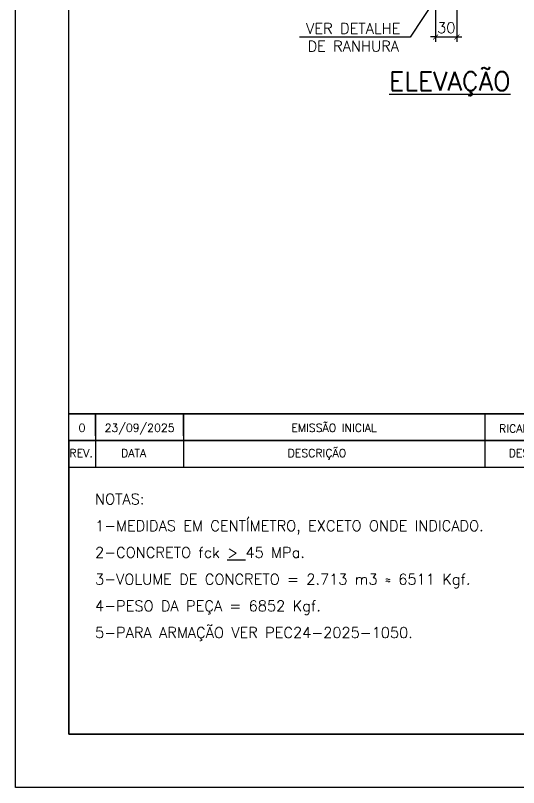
# Model space of a CAD drawing. Header units: centimetres. Extents: x 1658 to 17259, y 8294 to 11444.
# Drawn here: x 1658 to 2366, y 8294 to 9379 of the extents above; entities that cross this region are included whole.
import ezdxf
from ezdxf.enums import TextEntityAlignment as Align

# ---------------------------------------------------------------- set-up
doc = ezdxf.new("R2010")
doc.units = ezdxf.units.CM
doc.header["$LTSCALE"] = 50
doc.header["$MEASUREMENT"] = 0
doc.header["$PDMODE"] = 67
for name, color, linetype in [('COTAS-PRECON', 1, 'Continuous'), ('FORMATO-PRECON', 2, 'Continuous'), ('HACHURAS-PRECON', 1, 'Continuous'), ('LINHA-01-PRECON', 1, 'Continuous')]:
    doc.layers.add(name, color=color, linetype=linetype)
doc.styles.add('PRECON-ROMANS', font='romans.shx')
doc.styles.add('ROMANS', font='ROMANS.SHX', dxfattribs={"oblique": 15, "height": 3})
doc.styles.get("Standard").update_dxf_attribs({"font": 'romans.shx'})
doc.dimstyles.new('ESC75-75', dxfattribs={"dimscale": 0, "dimtxt": 15, "dimasz": 7, "dimexe": 7, "dimexo": 7, "dimgap": 5.5, "dimtad": 1, "dimdec": 1, "dimdsep": 46, "dimtxsty": 'Standard', "dimblk": 'ARCHTICK', "dimcen": 0.1, "dimdle": 7, "dimclrd": 256, "dimclre": 256, "dimclrt": 2, "dimadec": 0, "dimazin": 0, "dimtfac": 1, "dimtdec": 1, "dimtix": 1, "dimtmove": 2, "dimatfit": 3, "dimfxl": 1, "dimarcsym": 0})

# ---------------------------------------------------------------- blocks, each defined once
blk = doc.blocks.new('A$C2E607E54')
at = {"layer": 'FORMATO-PRECON'}
blk.add_lwpolyline([(0, 4200), (2970, 4200), (2970, 0), (0, 0)], close=True, dxfattribs=at)
at = {"layer": 'FORMATO-PRECON', "color": 6}
blk.add_lwpolyline([(100, 3950), (2870, 3950), (2870, 100), (100, 100)], close=True, dxfattribs=at)
blk = doc.blocks.new('A$C6E105C5C')
at = {"layer": 'FORMATO-PRECON', "color": 6}
for q in [(1020, 50), (0, 0)]:
    blk.add_line((0, 50), q, dxfattribs=at)
at = {"layer": 'FORMATO-PRECON', "color": 3}
blk.add_lwpolyline([(0, 50), (1020, 50), (1020, 0), (0, 0)], close=True, dxfattribs=at)
at = {"layer": 'FORMATO-PRECON', "color": 1}
for points in [[(50, 50), (50, 0)], [(215, 50), (215, 0)], [(780, 50), (780, 0)], [(920, 50), (920, 0)]]:
    blk.add_lwpolyline(points, dxfattribs=at)
at = {"layer": 'FORMATO-PRECON', "style": 'ROMANS'}
for s, p in [('REV.', (1.3, 19.2)), ('DATA', (98.1, 19.2)), ('DESCRIÇÃO', (410.2, 19.2)), ('DES.', (824.6, 19.2)), ('VISTO', (940, 19.2))]:
    blk.add_text(s, height=15, dxfattribs=at).set_placement(p)
blk = doc.blocks.new('REV-A3-V')
at = {"layer": 'FORMATO-PRECON', "color": 1}
for p, q in [((780, 50), (780, 9.1)), ((920, 50), (920, 9.1))]:
    blk.add_line(p, q, dxfattribs=at)
for points in [[(1020, 50), (0, 50)], [(50, 9.1), (50, 50)], [(50, 50), (50, 0)], [(215, 9.1), (215, 50)], [(215, 50), (215, 0)], [(780, 50), (780, 0)], [(920, 50), (920, 0)]]:
    blk.add_lwpolyline(points, dxfattribs=at)
blk.add_lwpolyline([(1020, 0), (0, 0), (0, 50), (1020, 50)], close=True, dxfattribs=at)
at = {"layer": 'FORMATO-PRECON', "color": 2, "style": 'PRECON-ROMANS', "flags": 12}
for p in [(24.8, 24), (132.8, 24), (497.2, 24)]:
    blk.add_attdef('X', text='', height=15, dxfattribs=at).set_placement(p, align=Align.MIDDLE_CENTER)
at = {"layer": 'FORMATO-PRECON', "style": 'PRECON-ROMANS', "flags": 12}
for p in [(849.1, 22.6), (970, 22.6)]:
    blk.add_attdef('X', text='', height=15, dxfattribs=at).set_placement(p, align=Align.MIDDLE_CENTER)
blk = doc.blocks.new('_ArchTick')
at = {"color": 0, "linetype": 'ByBlock', "const_width": 0.15}
blk.add_lwpolyline([(-0.5, -0.5), (0.5, 0.5)], dxfattribs=at)
blk = doc.blocks.new('*D372')
at = {"layer": 'COTAS-PRECON', "lineweight": -2, "transparency": 16777216}
for p, q in [((2249.1, 9388.8), (2249.1, 9341.7)), ((2279.1, 9388.8), (2279.1, 9341.7)), ((2249.1, 9348.7), (2242.1, 9348.7)), ((2249.1, 9348.7), (2279.1, 9348.7)), ((2279.1, 9348.7), (2286.1, 9348.7))]:
    blk.add_line(p, q, dxfattribs=at)
at = {"layer": 'Defpoints', "color": 0, "transparency": 16777216}
for p in [(2249.1, 9395.8, 0), (2279.1, 9395.8, 0), (2279.1, 9348.7)]:
    blk.add_point(p, dxfattribs=at)
at = {"layer": 'COTAS-PRECON', "lineweight": -2, "transparency": 16777216, "xscale": 7, "yscale": 7, "zscale": 7}
blk.add_blockref('_ArchTick', (2249.1, 9348.7), dxfattribs=at)
at = {"layer": 'COTAS-PRECON', "lineweight": -2, "transparency": 16777216, "xscale": 7, "yscale": 7, "zscale": 7, "rotation": 180}
blk.add_blockref('_ArchTick', (2279.1, 9348.7), dxfattribs=at)
at = {"layer": 'COTAS-PRECON', "color": 2, "transparency": 16777216, "insert": (2264.1, 9361.7), "char_height": 15, "attachment_point": 5}
blk.add_mtext('30', dxfattribs=at)

msp = doc.modelspace()

# ---------------------------------------------------------------- linework, layer by layer
at = {"layer": 'FORMATO-PRECON', "color": 6}
msp.add_lwpolyline([(3810.86, 8743.94), (1733.36, 8743.94), (1733.36, 8368.94), (3810.86, 8368.94)], close=True, dxfattribs=at)

# ---------------------------------------------------------------- block references
at = {"color": 1}
ref = msp.add_blockref('REV-A3-V', (1733.36, 8781.44), dxfattribs=dict(at, xscale=0.749999976233481, yscale=0.749999976233481, zscale=0.749999976233481, rotation=359.9999999942736))
ref.add_attrib('X', '0', dxfattribs={"layer": 'FORMATO-PRECON', "color": 2, "height": 11.25, "rotation": 360, "style": 'PRECON-ROMANS', "flags": 12}).set_placement((1751.92, 8799.46), align=Align.MIDDLE_CENTER)
ref.add_attrib('X', '23/09/2025', dxfattribs={"layer": 'FORMATO-PRECON', "color": 2, "height": 11.25, "rotation": 360, "style": 'PRECON-ROMANS', "flags": 12}).set_placement((1832.94, 8799.46), align=Align.MIDDLE_CENTER)
ref.add_attrib('X', 'EMISSÃO INICIAL', dxfattribs={"layer": 'FORMATO-PRECON', "color": 2, "height": 11.25, "rotation": 360, "style": 'PRECON-ROMANS', "flags": 12}).set_placement((2106.27, 8799.46), align=Align.MIDDLE_CENTER)
ref.add_attrib('X', 'RICARDO', dxfattribs={"layer": 'FORMATO-PRECON', "height": 11.25, "rotation": 360, "style": 'PRECON-ROMANS', "flags": 12}).set_placement((2370.2, 8798.36), align=Align.MIDDLE_CENTER)
ref.add_attrib('X', 'GISLENE', dxfattribs={"layer": 'FORMATO-PRECON', "height": 11.25, "rotation": 360, "style": 'PRECON-ROMANS', "width": 0.9, "flags": 12}).set_placement((2460.88, 8798.36), align=Align.MIDDLE_CENTER)
at = {"color": 1, "xscale": 0.749999976233481, "yscale": 0.749999976233481, "zscale": 0.749999976233481, "rotation": 359.9999999942736}
msp.add_blockref('A$C6E105C5C', (1733.36, 8743.94), dxfattribs=at)
at = {"layer": 'HACHURAS-PRECON', "xscale": 0.7499999999999996, "yscale": 0.7499999999999996, "zscale": 0.7499999999999996}
msp.add_blockref('A$C2E607E54', (1658.36, 8293.94), dxfattribs=at)

# ---------------------------------------------------------------- texts
at = {"layer": 'COTAS-PRECON', "color": 2, "insert": (2133.36, 9348.24, -0.05), "char_height": 15, "attachment_point": 5}
msp.add_mtext('\\A1;VER DETALHE\\PDE RANHURA', dxfattribs=at)
at = {"layer": 'LINHA-01-PRECON', "color": 4, "insert": (2269.1, 9282.83, -0.02), "char_height": 26.25, "attachment_point": 5}
msp.add_mtext('{\\LELEVAÇÃO}', dxfattribs=at)
at = {"layer": 'LINHA-01-PRECON', "color": 2, "insert": (1770.28, 8706.77), "char_height": 15, "attachment_point": 1}
msp.add_mtext('\\A1;\\pxsm1.5,ql;{\\C3;NOTAS:\\P}1-MEDIDAS EM CENTÍMETRO, EXCETO ONDE INDICADO.\\P2-CONCRETO fck {\\L>} 45 MPa.\\P3-VOLUME DE CONCRETO = 2.713 m3 ≈ 6511 Kgf.\\P4-PESO DA PEÇA = 6852 Kgf.\\P5-PARA ARMAÇÃO VER PEC24-2025-1050.', dxfattribs=at)

# ---------------------------------------------------------------- dimensions: what is measured, and where the dimension line sits
at = {"layer": 'COTAS-PRECON'}
dim = msp.add_linear_dim(base=(2279.1, 9348.75, -0.02), p1=(2249.1, 9395.77), p2=(2279.1, 9395.77), dimstyle='ESC75-75', override={"dimscale": 1}, dxfattribs=at)
dim.commit()
dim.dimension.update_dxf_attribs({"geometry": '*D372', "text_midpoint": (2264.1, 9361.75, -0.02)})

# ---------------------------------------------------------------- leaders
msp.add_leader([(2249.1, 9402.77), (2213.36, 9348.24), (2057.53, 9348.24)], dimstyle='ESC75-75', override={"dimscale": 1}, dxfattribs=at)

doc.saveas('drawing.dxf')
